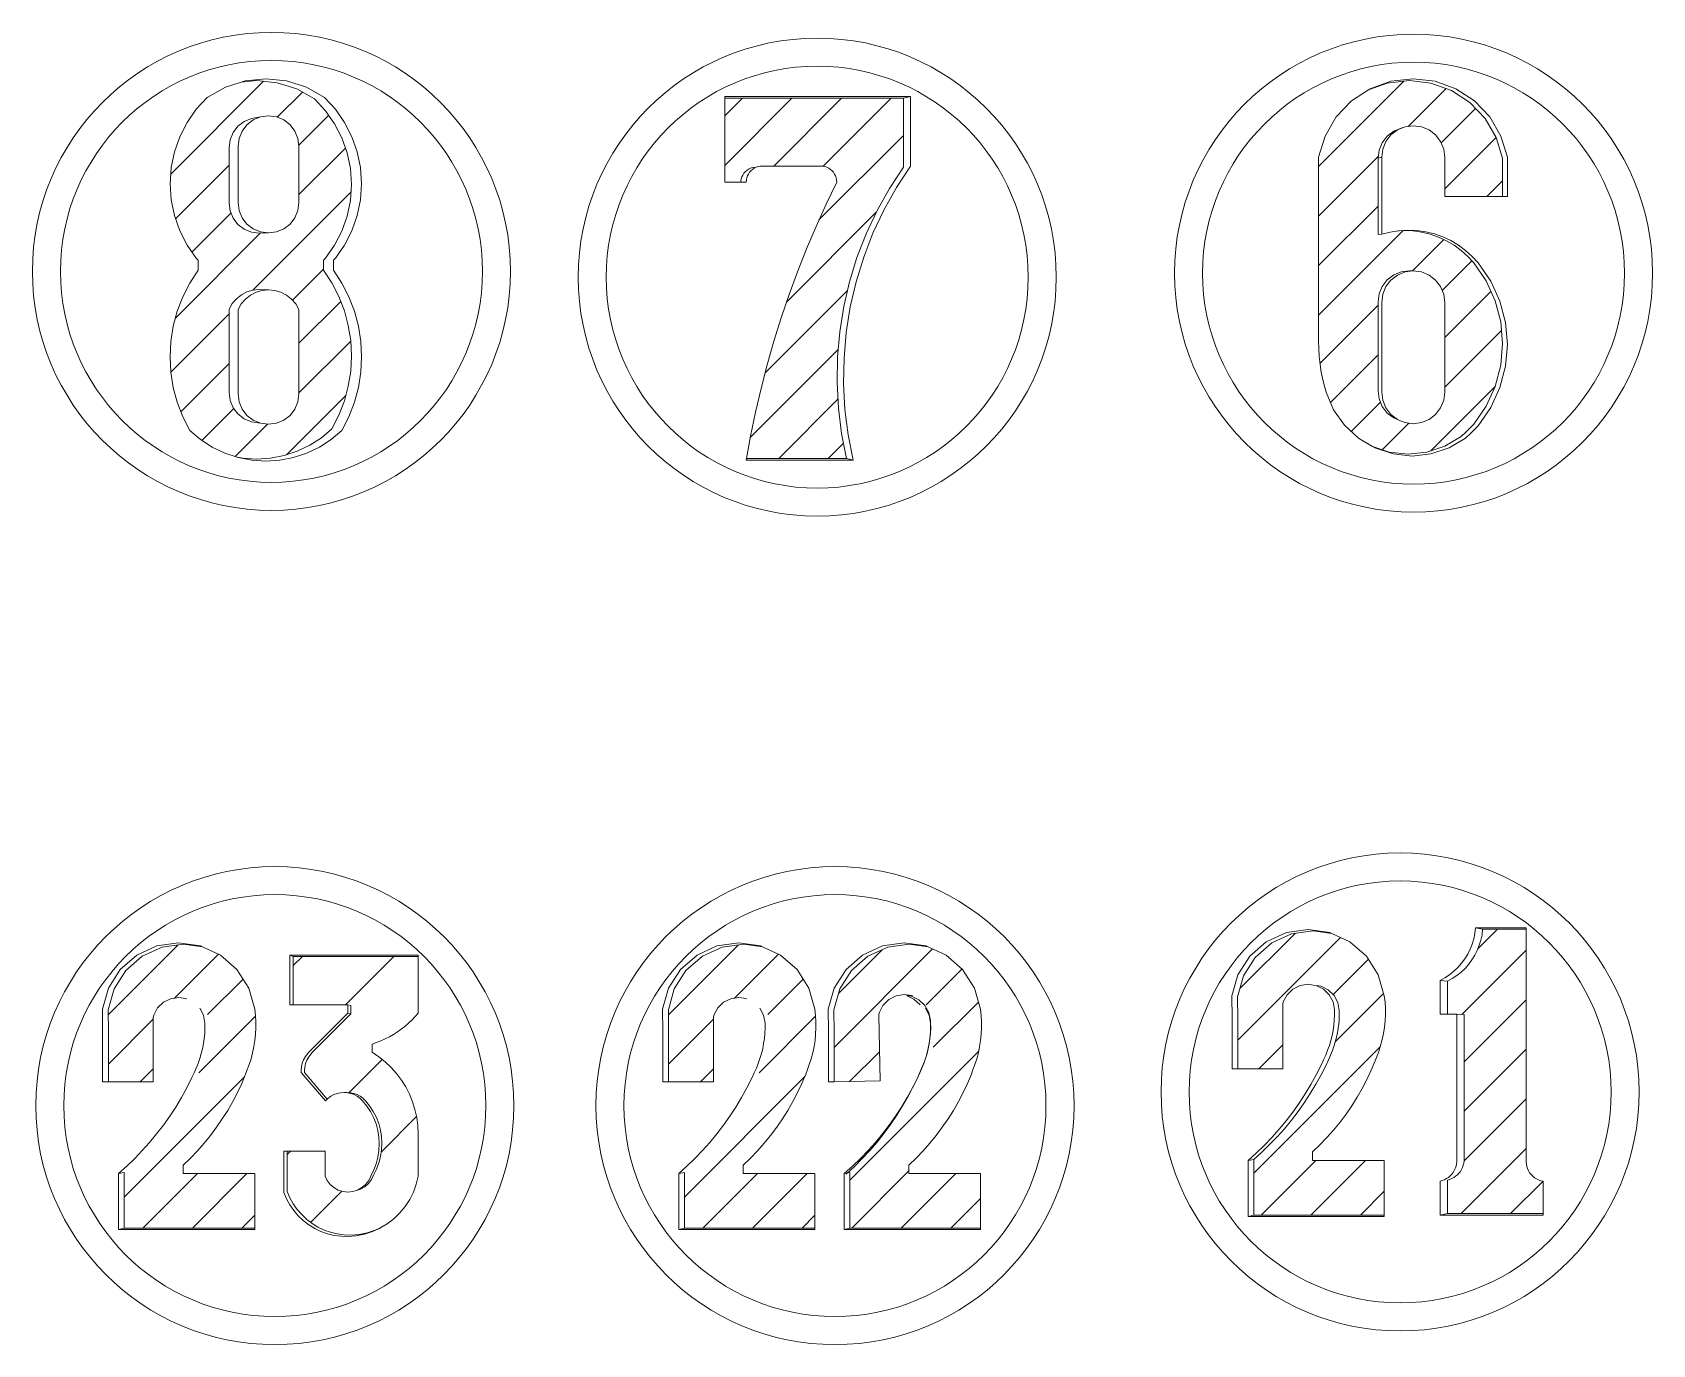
# Model space of a CAD drawing. Header units: inches. Extents: x -241 to 4575, y -126 to 1063.
# Drawn here: x 696 to 749.3, y 668 to 711.1 of the extents above; entities that cross this region are included whole.
import ezdxf

# ---------------------------------------------------------------- set-up
doc = ezdxf.new("R2010")
doc.units = ezdxf.units.IN
doc.header["$MEASUREMENT"] = 0
pattern_1 = [(45, (81.5447, 1249.3247), (-0.8148213, 0.8148213), [])]
pattern_2 = [(45, (81.5447, 1249.3247), (-0.8148213, 0.8148213), [])]

msp = doc.modelspace()

# ---------------------------------------------------------------- hatches: boundary and pattern name
at = {"lineweight": 20}
h = msp.add_hatch(dxfattribs=at)
h.set_pattern_fill('ANSI31', color=256, scale=9.218651)
h.set_pattern_definition(pattern_1)
h.paths.add_polyline_path([(705.621, 703.605), (705.681, 703.67), (705.981, 704.099), (706.221, 704.566), (706.395, 705.06), (706.501, 705.574), (706.536, 706.097), (706.501, 706.62), (706.395, 707.133), (706.221, 707.627), (705.981, 708.094), (705.681, 708.524), (705.325, 708.909), (704.736, 709.24), (704.091, 709.445), (703.418, 709.514), (702.909, 709.461), (702.39, 709.297), (701.794, 708.962), (701.435, 708.573), (701.132, 708.139), (700.89, 707.668), (700.714, 707.169), (700.608, 706.651), (700.572, 706.123), (700.608, 705.594), (700.714, 705.076), (700.89, 704.577), (701.132, 704.106), (701.435, 703.672), (701.496, 703.606), (701.496, 703.283), (701.22, 702.857), (700.99, 702.405), (700.809, 701.931), (700.677, 701.441), (700.598, 700.94), (700.572, 700.434), (700.598, 699.927), (700.677, 699.426), (700.809, 698.936), (700.99, 698.462), (701.22, 698.01), (701.572, 697.713), (701.958, 697.464), (702.373, 697.265), (702.773, 697.133), (702.963, 697.097), (703.418, 697.068), (703.872, 697.097), (704.32, 697.183), (704.752, 697.326), (705.163, 697.522), (705.546, 697.77), (705.894, 698.063), (706.122, 698.511), (706.302, 698.98), (706.431, 699.465), (706.51, 699.962), (706.536, 700.463), (706.51, 700.965), (706.431, 701.461), (706.302, 701.946), (706.122, 702.415), (705.894, 702.863), (705.621, 703.285)])
h.paths.add_polyline_path([(704.218, 702.556), (704.404, 702.459), (704.568, 702.329), (704.705, 702.17), (704.808, 701.988), (704.808, 699.212), (704.774, 698.954), (704.674, 698.712), (704.516, 698.505), (704.308, 698.346), (704.067, 698.247), (703.808, 698.212), (703.55, 698.247), (703.248, 698.297), (703.009, 698.396), (702.804, 698.554), (702.647, 698.759), (702.548, 698.998), (702.514, 699.254), (702.514, 702.002), (702.617, 702.182), (702.752, 702.34), (702.915, 702.469), (703.099, 702.565), (703.298, 702.623), (703.505, 702.643), (703.808, 702.635), (704.017, 702.615)], flags=16)
h.paths.add_polyline_path([(704.067, 704.537), (703.808, 704.503), (703.505, 704.493), (703.248, 704.527), (703.009, 704.625), (702.804, 704.783), (702.647, 704.988), (702.548, 705.227), (702.514, 705.483), (702.514, 707.315), (702.548, 707.571), (702.647, 707.81), (702.804, 708.015), (703.009, 708.173), (703.248, 708.272), (703.55, 708.319), (703.808, 708.353), (704.067, 708.319), (704.308, 708.219), (704.516, 708.06), (704.674, 707.853), (704.774, 707.612), (704.808, 707.353), (704.808, 705.503), (704.774, 705.244), (704.674, 705.003), (704.516, 704.796), (704.308, 704.637)], flags=16)
h = msp.add_hatch(dxfattribs=at)
h.set_pattern_fill('ANSI31', color=256, scale=9.218651)
h.set_pattern_definition(pattern_1)
h.paths.add_polyline_path([(743.426, 703.519), (743.231, 703.733), (743.015, 703.927), (742.782, 704.098), (742.533, 704.246), (742.27, 704.368), (741.997, 704.464), (741.715, 704.533), (741.428, 704.573), (741.139, 704.585), (740.94, 704.573), (740.685, 704.533), (740.402, 704.459), (740.283, 704.45), (740.283, 706.958), (740.318, 707.224), (740.421, 707.472), (740.584, 707.685), (740.797, 707.848), (741.045, 707.951), (741.172, 707.995), (741.441, 708.031), (741.71, 707.995), (741.96, 707.891), (742.175, 707.726), (742.34, 707.511), (742.444, 707.261), (742.479, 706.992), (742.479, 705.701), (744.378, 705.701), (744.378, 706.958), (744.165, 707.647), (743.8, 708.27), (743.302, 708.792), (742.698, 709.186), (742.019, 709.431), (741.312, 709.515), (741.302, 709.515), (740.585, 709.431), (739.972, 709.21), (739.411, 708.844), (738.909, 708.317), (738.54, 707.688), (738.325, 706.992), (738.325, 700.957), (738.331, 700.699), (738.348, 700.441), (738.376, 700.184), (738.416, 699.929), (738.467, 699.676), (738.529, 699.425), (738.574, 699.27), (738.817, 698.692), (739.178, 698.179), (739.638, 697.753), (740.1, 697.481), (740.651, 697.298), (741.269, 697.232), (741.887, 697.298), (742.476, 697.493), (743.011, 697.809), (743.178, 697.963), (743.426, 698.215), (743.833, 698.806), (744.133, 699.458), (744.316, 700.152), (744.378, 700.867), (744.316, 701.582), (744.133, 702.276), (743.833, 702.928)])
h.paths.add_polyline_path([(740.318, 702.5), (740.421, 702.748), (740.584, 702.961), (740.797, 703.124), (741.045, 703.227), (741.312, 703.262), (741.441, 703.26), (741.71, 703.225), (741.96, 703.121), (742.175, 702.956), (742.34, 702.741), (742.444, 702.49), (742.479, 702.221), (742.479, 699.27), (742.444, 699.002), (742.34, 698.751), (742.175, 698.536), (741.96, 698.371), (741.71, 698.267), (741.441, 698.232), (741.172, 698.267), (741.045, 698.318), (740.921, 698.371), (740.797, 698.421), (740.584, 698.584), (740.421, 698.797), (740.318, 699.045), (740.283, 699.312), (740.283, 702.234)], flags=16)
h = msp.add_hatch(dxfattribs=at)
h.set_pattern_fill('ANSI31', color=256, scale=9.218651)
h.set_pattern_definition(pattern_1)
h.paths.add_polyline_path([(722.586, 701.254), (722.718, 702.081), (722.907, 702.897), (723.153, 703.698), (723.455, 704.48), (723.811, 705.238), (724.219, 705.969), (724.678, 706.67), (724.678, 708.934), (718.808, 708.934), (718.808, 706.177), (719.33, 706.177), (719.334, 706.25), (719.379, 706.38), (719.455, 706.494), (719.558, 706.585), (719.681, 706.646), (719.715, 706.652), (719.65, 706.63), (719.589, 706.6), (719.532, 706.562), (719.481, 706.517), (719.436, 706.466), (719.398, 706.409), (719.367, 706.348), (719.346, 706.283), (719.332, 706.216), (719.33, 706.177), (719.511, 706.177), (719.518, 706.28), (719.562, 706.412), (719.639, 706.527), (719.744, 706.618), (719.868, 706.68), (719.97, 706.7), (720.039, 706.704), (722.011, 706.704), (722.135, 706.68), (722.259, 706.618), (722.362, 706.526), (722.437, 706.411), (722.48, 706.28), (722.486, 706.177), (722.137, 705.452), (721.806, 704.719), (721.493, 703.978), (721.198, 703.23), (720.922, 702.475), (720.664, 701.713), (720.424, 700.946), (720.204, 700.172), (720.002, 699.394), (719.819, 698.611), (719.655, 697.823), (719.522, 697.092), (722.808, 697.092), (722.647, 697.914), (722.543, 698.745), (722.499, 699.582), (722.513, 700.419)])
h = msp.add_hatch(dxfattribs=at)
h.set_pattern_fill('ANSI31', color=256, scale=9.218651)
h.set_pattern_definition(pattern_1)
h.paths.add_polyline_path([(740.488, 674.011), (738.129, 674.011), (738.129, 674.289), (738.37, 674.519), (738.601, 674.758), (738.822, 675.007), (739.033, 675.265), (739.233, 675.531), (739.421, 675.805), (739.599, 676.087), (739.764, 676.375), (739.918, 676.671), (740.059, 676.972), (740.188, 677.279), (740.231, 677.398), (740.304, 677.591), (740.367, 677.787), (740.419, 677.986), (740.461, 678.187), (740.492, 678.39), (740.513, 678.595), (740.523, 678.8), (740.522, 679.006), (740.511, 679.211), (740.488, 679.416), (740.29, 680.112), (739.902, 680.723), (739.357, 681.2), (738.766, 681.472), (738.148, 681.561), (737.438, 681.458), (736.787, 681.159), (736.247, 680.687), (735.863, 680.082), (735.667, 679.392), (735.674, 678.676), (735.674, 677.026), (737.151, 677.026), (737.151, 679.194), (737.289, 679.455), (737.481, 679.642), (737.719, 679.761), (737.983, 679.802), (738.148, 679.775), (738.247, 679.761), (738.251, 679.759), (738.409, 679.734), (738.645, 679.616), (738.835, 679.432), (738.959, 679.198), (739.006, 678.938), (739.007, 678.77), (738.999, 678.603), (738.983, 678.437), (738.959, 678.271), (738.927, 678.107), (738.887, 677.944), (738.839, 677.784), (738.784, 677.626), (738.72, 677.471), (738.65, 677.319), (738.572, 677.145), (738.411, 676.825), (738.238, 676.512), (738.053, 676.205), (737.857, 675.905), (737.651, 675.613), (737.433, 675.329), (737.205, 675.053), (736.966, 674.786), (736.718, 674.528), (736.46, 674.279), (736.194, 674.041), (736.194, 672.215), (740.488, 672.215)])
h = msp.add_hatch(dxfattribs=at)
h.set_pattern_fill('ANSI31', color=256, scale=9.218651)
h.set_pattern_definition(pattern_1)
h.paths.add_polyline_path([(745.56, 673.366), (745.491, 673.399), (745.426, 673.44), (745.366, 673.488), (745.312, 673.543), (745.265, 673.605), (745.226, 673.671), (745.195, 673.741), (745.172, 673.815), (745.158, 673.891), (745.154, 673.968), (745.154, 681.608), (743.72, 681.608), (743.699, 681.43), (743.662, 681.254), (743.611, 681.082), (743.544, 680.915), (743.463, 680.754), (743.369, 680.601), (743.262, 680.457), (743.143, 680.322), (743.012, 680.199), (742.871, 680.087), (742.721, 679.988), (742.563, 679.902), (742.563, 678.819), (742.875, 678.819), (743.113, 678.802), (743.113, 673.998), (743.103, 673.924), (743.085, 673.851), (743.06, 673.781), (743.028, 673.713), (742.988, 673.65), (742.942, 673.59), (742.89, 673.536), (742.833, 673.488), (742.771, 673.446), (742.705, 673.411), (742.635, 673.383), (742.563, 673.362), (742.563, 672.263), (745.709, 672.263), (745.709, 673.326), (745.633, 673.341)])
h = msp.add_hatch(dxfattribs=at)
h.set_pattern_fill('ANSI31', color=256, scale=9.218651)
h.set_pattern_definition([(45, (63.1306, 1249.3247), (-0.8148213, 0.8148213), [])])
h.paths.add_polyline_path([(703.356, 673.581), (700.998, 673.581), (700.998, 673.858), (701.239, 674.088), (701.47, 674.327), (701.69, 674.576), (701.901, 674.833), (702.101, 675.099), (702.289, 675.373), (702.466, 675.655), (702.632, 675.943), (702.785, 676.238), (702.927, 676.539), (703.055, 676.846), (703.098, 676.965), (703.171, 677.158), (703.234, 677.353), (703.286, 677.552), (703.328, 677.753), (703.359, 677.956), (703.38, 678.161), (703.39, 678.366), (703.389, 678.572), (703.378, 678.777), (703.356, 678.981), (703.157, 679.677), (702.77, 680.287), (702.225, 680.763), (701.634, 681.035), (701.017, 681.124), (700.308, 681.022), (699.657, 680.723), (699.118, 680.251), (698.734, 679.646), (698.538, 678.958), (698.545, 678.242), (698.545, 676.594), (700.02, 676.594), (700.02, 678.76), (700.159, 679.02), (700.35, 679.207), (700.589, 679.326), (700.852, 679.367), (701.017, 679.34), (701.116, 679.326), (701.12, 679.324), (701.278, 679.299), (701.514, 679.181), (701.703, 678.997), (701.827, 678.764), (701.875, 678.504), (701.875, 678.336), (701.867, 678.169), (701.851, 678.003), (701.827, 677.837), (701.795, 677.673), (701.755, 677.511), (701.707, 677.35), (701.652, 677.193), (701.589, 677.038), (701.519, 676.886), (701.44, 676.712), (701.279, 676.393), (701.107, 676.08), (700.922, 675.773), (700.727, 675.473), (700.52, 675.182), (700.302, 674.898), (700.074, 674.622), (699.836, 674.355), (699.588, 674.097), (699.331, 673.849), (699.064, 673.61), (699.064, 671.787), (703.356, 671.787)])
h = msp.add_hatch(dxfattribs=at)
h.set_pattern_fill('ANSI31', color=256, scale=17)
h.set_pattern_definition([(45, (-326.6013, 1563.5077), (-1.502602, 1.502602), [])])
h.paths.add_polyline_path([(708.726, 680.717), (704.623, 680.717), (704.623, 679.128), (706.412, 679.128), (706.509, 679.1), (706.509, 678.831), (705.243, 677.553), (705.165, 677.461), (705.13, 677.412), (705.099, 677.36), (705.072, 677.306), (705.048, 677.25), (705.029, 677.193), (705.013, 677.135), (705.002, 677.075), (704.991, 676.955), (704.992, 676.895), (705.736, 676.028), (705.76, 676.051), (705.853, 676.118), (705.955, 676.172), (706.063, 676.212), (706.175, 676.235), (706.29, 676.243), (706.388, 676.244), (706.502, 676.236), (706.613, 676.212), (706.72, 676.173), (706.82, 676.12), (706.913, 676.053), (706.995, 675.974), (707.133, 675.804), (707.253, 675.62), (707.353, 675.425), (707.432, 675.22), (707.489, 675.009), (707.524, 674.792), (707.537, 674.573), (707.526, 674.354), (707.493, 674.137), (707.437, 673.925), (707.359, 673.72), (707.261, 673.524), (707.191, 673.379), (707.093, 673.251), (706.971, 673.146), (706.83, 673.067), (706.737, 673.035), (706.581, 672.986), (706.419, 672.97), (706.258, 672.986), (706.102, 673.035), (705.96, 673.115), (705.837, 673.221), (705.738, 673.35), (705.668, 673.497), (705.668, 674.314), (704.424, 674.314), (704.424, 672.985), (704.513, 672.778), (704.623, 672.581), (704.752, 672.397), (704.899, 672.227), (705.063, 672.072), (705.242, 671.936), (705.434, 671.818), (705.638, 671.721), (705.85, 671.646), (706.068, 671.592), (706.291, 671.562), (706.517, 671.554), (706.788, 671.576), (707.055, 671.63), (707.314, 671.713), (707.505, 671.8), (707.71, 671.923), (707.928, 672.09), (708.126, 672.281), (708.3, 672.494), (708.449, 672.724), (708.57, 672.971), (708.663, 673.229), (708.726, 673.497), (708.726, 674.887), (708.714, 675.155), (708.68, 675.421), (708.623, 675.682), (708.544, 675.938), (708.443, 676.186), (708.322, 676.425), (708.18, 676.652), (708.02, 676.867), (707.842, 677.067), (707.647, 677.251), (707.437, 677.417), (707.214, 677.565), (707.214, 677.837), (707.361, 677.886), (707.504, 677.942), (707.645, 678.005), (707.782, 678.074), (707.916, 678.151), (708.046, 678.234), (708.172, 678.323), (708.293, 678.418), (708.409, 678.52), (708.52, 678.626), (708.626, 678.739), (708.726, 678.856)])
h = msp.add_hatch(dxfattribs=at)
h.set_pattern_fill('ANSI31', color=256, scale=9.218651)
h.set_pattern_definition(pattern_2)
h.paths.add_polyline_path([(721.77, 673.581), (719.412, 673.581), (719.412, 673.858), (719.653, 674.088), (719.884, 674.327), (720.105, 674.576), (720.315, 674.833), (720.515, 675.099), (720.703, 675.373), (720.88, 675.655), (721.046, 675.943), (721.199, 676.238), (721.341, 676.539), (721.469, 676.846), (721.513, 676.965), (721.585, 677.158), (721.648, 677.353), (721.7, 677.552), (721.742, 677.753), (721.773, 677.956), (721.794, 678.161), (721.804, 678.366), (721.803, 678.572), (721.792, 678.777), (721.77, 678.981), (721.571, 679.677), (721.184, 680.287), (720.639, 680.763), (720.049, 681.035), (719.431, 681.124), (718.722, 681.022), (718.071, 680.723), (717.532, 680.251), (717.148, 679.646), (716.952, 678.958), (716.959, 678.242), (716.959, 676.594), (718.435, 676.594), (718.435, 678.76), (718.573, 679.02), (718.764, 679.207), (719.003, 679.326), (719.267, 679.367), (719.431, 679.34), (719.53, 679.326), (719.534, 679.324), (719.692, 679.299), (719.928, 679.181), (720.117, 678.997), (720.241, 678.764), (720.289, 678.504), (720.289, 678.336), (720.281, 678.169), (720.265, 678.003), (720.241, 677.837), (720.209, 677.673), (720.169, 677.511), (720.121, 677.35), (720.066, 677.193), (720.003, 677.038), (719.933, 676.886), (719.854, 676.712), (719.694, 676.393), (719.521, 676.08), (719.336, 675.773), (719.141, 675.473), (718.934, 675.182), (718.717, 674.898), (718.489, 674.622), (718.25, 674.355), (718.002, 674.097), (717.745, 673.849), (717.478, 673.61), (717.478, 671.787), (721.77, 671.787)])
h = msp.add_hatch(dxfattribs=at)
h.set_pattern_fill('ANSI31', color=256, scale=9.218651)
h.set_pattern_definition(pattern_2)
h.paths.add_polyline_path([(727.212, 673.581), (724.855, 673.581), (724.855, 673.858), (725.095, 674.088), (725.326, 674.327), (725.547, 674.576), (725.757, 674.833), (725.957, 675.099), (726.146, 675.373), (726.323, 675.655), (726.488, 675.943), (726.642, 676.238), (726.783, 676.539), (726.912, 676.846), (726.955, 676.965), (727.028, 677.158), (727.09, 677.353), (727.143, 677.552), (727.184, 677.753), (727.216, 677.956), (727.236, 678.161), (727.246, 678.366), (727.246, 678.572), (727.234, 678.777), (727.212, 678.981), (727.014, 679.677), (726.626, 680.287), (726.082, 680.763), (725.491, 681.035), (724.873, 681.124), (724.164, 681.022), (723.514, 680.723), (722.974, 680.251), (722.591, 679.646), (722.395, 678.958), (722.401, 678.242), (722.401, 676.594), (723.877, 676.594), (723.877, 678.76), (724.016, 679.02), (724.207, 679.207), (724.445, 679.326), (724.709, 679.367), (724.873, 679.34), (724.973, 679.326), (724.977, 679.324), (725.134, 679.299), (725.371, 679.181), (725.56, 678.997), (725.684, 678.764), (725.731, 678.504), (725.731, 678.336), (725.723, 678.169), (725.707, 678.003), (725.683, 677.837), (725.651, 677.673), (725.612, 677.511), (725.564, 677.35), (725.509, 677.193), (725.446, 677.038), (725.375, 676.886), (725.297, 676.712), (725.136, 676.393), (724.963, 676.08), (724.779, 675.773), (724.583, 675.473), (724.376, 675.182), (724.159, 674.898), (723.931, 674.622), (723.693, 674.355), (723.445, 674.097), (723.187, 673.849), (722.921, 673.61), (722.921, 671.787), (727.212, 671.787)])

# ---------------------------------------------------------------- linework, layer by layer
for p, q in [((741.172, 707.995), (741.441, 708.031)), ((703.6, 702.615), (703.399, 702.556)), ((703.808, 702.635), (703.6, 702.615)), ((719.522, 697.092), (722.808, 697.092)), ((704.507, 680.761), (704.507, 679.128)), ((704.623, 680.717), (704.623, 679.128)), ((742.563, 679.902), (742.563, 678.819)), ((704.507, 679.128), (704.623, 679.128)), ((704.623, 679.128), (706.412, 679.128)), ((706.412, 679.128), (706.509, 679.1)), ((706.509, 679.1), (706.509, 678.831)), ((706.737, 673.035), (706.581, 672.986)), ((742.563, 672.263), (745.709, 672.263))]:
    msp.add_line(p, q, dxfattribs=at)
for points in [[(701.496, 703.283), (701.496, 703.606), (701.435, 703.672), (701.132, 704.106), (700.89, 704.577), (700.714, 705.076), (700.608, 705.594), (700.572, 706.123), (700.608, 706.651), (700.714, 707.169), (700.89, 707.668), (701.132, 708.139), (701.435, 708.573), (701.794, 708.962), (702.39, 709.297), (702.909, 709.461), (703.041, 709.503)], [(702.773, 697.133), (702.963, 697.097), (703.418, 697.068), (703.872, 697.097), (704.32, 697.183), (704.752, 697.326), (705.163, 697.522), (705.546, 697.77), (705.894, 698.063), (706.122, 698.511), (706.302, 698.98), (706.431, 699.465), (706.51, 699.962), (706.536, 700.463), (706.51, 700.965), (706.431, 701.461), (706.302, 701.946), (706.122, 702.415), (705.894, 702.863), (705.621, 703.285), (705.621, 703.605), (705.681, 703.67), (705.981, 704.099), (706.221, 704.566), (706.395, 705.06), (706.501, 705.574), (706.536, 706.097), (706.501, 706.62), (706.395, 707.133), (706.221, 707.627), (705.981, 708.094), (705.681, 708.524), (705.325, 708.909), (704.736, 709.24), (704.091, 709.445), (703.418, 709.514), (702.909, 709.461)], [(705.946, 703.283), (705.946, 703.606), (706.006, 703.672), (706.309, 704.106), (706.551, 704.577), (706.727, 705.076), (706.834, 705.594), (706.87, 706.123), (706.834, 706.651), (706.727, 707.169), (706.551, 707.668), (706.309, 708.139), (706.006, 708.573), (705.647, 708.962), (705.052, 709.297), (704.4, 709.503), (703.721, 709.573), (703.041, 709.503)], [(738.467, 699.676), (738.416, 699.929), (738.376, 700.184), (738.348, 700.441), (738.331, 700.699), (738.325, 700.957), (738.325, 706.992), (738.54, 707.688), (738.909, 708.317), (739.411, 708.844), (739.972, 709.21), (740.022, 709.242), (740.707, 709.49), (741.431, 709.574), (741.441, 709.574), (742.155, 709.49), (742.84, 709.242), (743.451, 708.844)], [(739.972, 709.21), (740.585, 709.431), (741.302, 709.515), (741.312, 709.515), (742.019, 709.431), (742.698, 709.186), (743.302, 708.792), (743.8, 708.27), (744.165, 707.647), (744.378, 706.958), (744.378, 705.701)], [(724.914, 708.991), (724.678, 708.934), (718.808, 708.934)], [(724.678, 708.934), (724.678, 706.67), (724.219, 705.969), (723.811, 705.238), (723.455, 704.48), (723.153, 703.698), (722.907, 702.897), (722.718, 702.081), (722.586, 701.254), (722.513, 700.419), (722.499, 699.582), (722.543, 698.745), (722.647, 697.914), (722.808, 697.092), (723.026, 697.032), (722.863, 697.862), (722.758, 698.702), (722.713, 699.546), (722.728, 700.392), (722.801, 701.235), (722.934, 702.07), (723.125, 702.894), (723.374, 703.703), (723.679, 704.492), (724.038, 705.258), (724.451, 705.997), (724.914, 706.704), (724.914, 708.991), (718.808, 708.991), (718.808, 708.934), (718.808, 706.177), (719.33, 706.177), (719.511, 706.177), (719.516, 706.246), (719.529, 706.313), (719.551, 706.379), (719.582, 706.441), (719.62, 706.498), (719.666, 706.55), (719.717, 706.595), (719.775, 706.634), (719.837, 706.664), (719.902, 706.686), (719.97, 706.7), (720.039, 706.704), (721.966, 706.704), (722.034, 706.7), (722.101, 706.686), (722.166, 706.664), (722.228, 706.634), (722.285, 706.595), (722.336, 706.549), (722.381, 706.498), (722.418, 706.44), (722.448, 706.378), (722.469, 706.313), (722.482, 706.245), (722.486, 706.177), (722.137, 705.452), (721.806, 704.719), (721.493, 703.978), (721.198, 703.23), (720.922, 702.475), (720.664, 701.713), (720.424, 700.946), (720.204, 700.172), (720.002, 699.394), (719.819, 698.611), (719.655, 697.823), (719.522, 697.092), (719.511, 697.032), (723.026, 697.032)], [(741.441, 708.031), (741.71, 707.995), (741.96, 707.891), (742.175, 707.726), (742.34, 707.511), (742.444, 707.261), (742.479, 706.992), (742.479, 705.701), (744.378, 705.701), (744.537, 705.701), (744.537, 706.992), (744.322, 707.688), (743.954, 708.317), (743.451, 708.844)], [(703.55, 708.319), (703.308, 708.219), (703.101, 708.06), (702.942, 707.853), (702.843, 707.612), (702.808, 707.353), (702.808, 705.503), (702.843, 705.244), (702.942, 705.003), (703.101, 704.796), (703.308, 704.637), (703.55, 704.537), (703.808, 704.503)], [(740.402, 704.459), (740.283, 704.45), (740.283, 706.958)], [(743.326, 697.909), (743.576, 698.163), (743.987, 698.76), (744.29, 699.419), (744.475, 700.119), (744.537, 700.841), (744.475, 701.563), (744.29, 702.264), (743.987, 702.922), (743.576, 703.519), (743.379, 703.735), (743.161, 703.931), (742.925, 704.104), (742.674, 704.254), (742.409, 704.377), (742.133, 704.474), (741.848, 704.543), (741.559, 704.584), (741.266, 704.596), (740.974, 704.579), (740.94, 704.573), (740.685, 704.533), (740.402, 704.459), (740.402, 706.992)], [(719.782, 706.666), (719.715, 706.652), (719.65, 706.63), (719.589, 706.6), (719.532, 706.562), (719.481, 706.517), (719.436, 706.466), (719.398, 706.409), (719.367, 706.348), (719.346, 706.283), (719.332, 706.216), (719.33, 706.177)], [(740.1, 697.481), (740.651, 697.298), (741.269, 697.232), (741.887, 697.298), (742.476, 697.493), (743.011, 697.809), (743.178, 697.963), (743.426, 698.215), (743.833, 698.806), (744.133, 699.458), (744.316, 700.152), (744.378, 700.867), (744.316, 701.582), (744.133, 702.276), (743.833, 702.928), (743.426, 703.519), (743.231, 703.733), (743.015, 703.927), (742.782, 704.098), (742.533, 704.246), (742.27, 704.368), (741.997, 704.464), (741.715, 704.533), (741.428, 704.573), (741.139, 704.585), (740.94, 704.573)], [(701.496, 703.283), (701.22, 702.857), (700.99, 702.405), (700.809, 701.931), (700.677, 701.441), (700.598, 700.94), (700.572, 700.434), (700.598, 699.927), (700.677, 699.426), (700.809, 698.936), (700.99, 698.462), (701.22, 698.01), (701.572, 697.713), (701.958, 697.464), (702.373, 697.265), (702.773, 697.133), (702.81, 697.121)], [(702.81, 697.121), (703.262, 697.034), (703.721, 697.005), (704.18, 697.034), (704.632, 697.121), (705.068, 697.265), (705.483, 697.464), (705.87, 697.713), (706.222, 698.01), (706.451, 698.462), (706.633, 698.936), (706.764, 699.426), (706.843, 699.927), (706.87, 700.434), (706.843, 700.94), (706.764, 701.441), (706.633, 701.931), (706.451, 702.405), (706.222, 702.857), (705.946, 703.283)], [(740.921, 698.371), (740.706, 698.536), (740.541, 698.751), (740.438, 699.002), (740.402, 699.27), (740.402, 702.221), (740.438, 702.49), (740.541, 702.741), (740.706, 702.956), (740.921, 703.121), (741.172, 703.225), (741.441, 703.26)], [(703.399, 702.556), (703.213, 702.459), (703.049, 702.329), (702.912, 702.17), (702.808, 701.988), (702.808, 699.212), (702.843, 698.954), (702.942, 698.712), (703.101, 698.505), (703.308, 698.346), (703.55, 698.247)], [(743.326, 697.909), (743.157, 697.753), (742.617, 697.434), (742.022, 697.237), (741.398, 697.17), (740.774, 697.237), (740.179, 697.434), (740.1, 697.481), (739.638, 697.753), (739.178, 698.179), (738.817, 698.692), (738.574, 699.27), (738.529, 699.425), (738.467, 699.676)], [(735.485, 677.026), (735.485, 678.692), (735.478, 679.416), (735.677, 680.112), (736.064, 680.723), (736.609, 681.2), (737.267, 681.502), (737.983, 681.606), (738.7, 681.502), (738.766, 681.472), (739.357, 681.2), (739.902, 680.723), (740.29, 680.112), (740.488, 679.416), (740.511, 679.211), (740.522, 679.006), (740.523, 678.8), (740.513, 678.595), (740.492, 678.39), (740.461, 678.187), (740.419, 677.986), (740.367, 677.787), (740.304, 677.591), (740.231, 677.398), (740.188, 677.279), (740.059, 676.972), (739.918, 676.671), (739.764, 676.375), (739.599, 676.087), (739.421, 675.805), (739.233, 675.531), (739.033, 675.265), (738.822, 675.007), (738.601, 674.758), (738.37, 674.519), (738.129, 674.289), (738.129, 674.011), (740.488, 674.011), (740.488, 672.215), (740.488, 672.168), (736.01, 672.168)], [(735.674, 677.026), (735.674, 678.676), (735.667, 679.392), (735.863, 680.082), (736.247, 680.687), (736.787, 681.159), (737.438, 681.458), (738.148, 681.561), (738.766, 681.472)], [(742.32, 672.215), (745.709, 672.215), (745.709, 672.263), (745.709, 673.326), (745.633, 673.341), (745.56, 673.366), (745.491, 673.399), (745.426, 673.44), (745.366, 673.488), (745.312, 673.543), (745.265, 673.605), (745.226, 673.671), (745.195, 673.741), (745.172, 673.815), (745.158, 673.891), (745.154, 673.968), (745.154, 681.608), (745.154, 681.653), (743.488, 681.653), (743.467, 681.473), (743.43, 681.295), (743.378, 681.121), (743.311, 680.952), (743.229, 680.79), (743.134, 680.636), (743.026, 680.49), (742.905, 680.354), (742.773, 680.229), (742.631, 680.116), (742.48, 680.016), (742.32, 679.93), (742.32, 678.819), (742.563, 678.819), (742.875, 678.819), (742.875, 673.968), (742.865, 673.893), (742.847, 673.819), (742.822, 673.748), (742.789, 673.68), (742.749, 673.616), (742.703, 673.556), (742.65, 673.501), (742.593, 673.453), (742.53, 673.41), (742.463, 673.375), (742.393, 673.346), (742.32, 673.326), (742.32, 672.215), (742.563, 672.263), (742.563, 673.362), (742.635, 673.383), (742.705, 673.411), (742.771, 673.446), (742.833, 673.488), (742.89, 673.536), (742.942, 673.59), (742.988, 673.65), (743.028, 673.713), (743.06, 673.781), (743.085, 673.851), (743.103, 673.924), (743.113, 673.998), (743.113, 678.802), (742.875, 678.819)], [(742.32, 679.93), (742.563, 679.902), (742.721, 679.988), (742.871, 680.087), (743.012, 680.199), (743.143, 680.322), (743.262, 680.457), (743.369, 680.601), (743.463, 680.754), (743.544, 680.915), (743.611, 681.082), (743.662, 681.254), (743.699, 681.43), (743.72, 681.608)], [(743.488, 681.653), (743.72, 681.608), (745.154, 681.608)], [(698.356, 676.594), (698.356, 678.258), (698.349, 678.981), (698.548, 679.677), (698.935, 680.287), (699.48, 680.763), (700.137, 681.066), (700.852, 681.169), (701.568, 681.066), (701.634, 681.035), (702.225, 680.763), (702.77, 680.287), (703.157, 679.677), (703.356, 678.981), (703.378, 678.777), (703.389, 678.572), (703.39, 678.366), (703.38, 678.161), (703.359, 677.956), (703.328, 677.753), (703.286, 677.552), (703.234, 677.353), (703.171, 677.158), (703.098, 676.965), (703.055, 676.846), (702.927, 676.539), (702.785, 676.238), (702.632, 675.943), (702.466, 675.655), (702.289, 675.373), (702.101, 675.099), (701.901, 674.833), (701.69, 674.576), (701.47, 674.327), (701.239, 674.088), (700.998, 673.858), (700.998, 673.581), (703.356, 673.581), (703.356, 671.787), (703.356, 671.739), (698.881, 671.739)], [(698.545, 676.594), (698.545, 678.242), (698.538, 678.958), (698.734, 679.646), (699.118, 680.251), (699.657, 680.723), (700.308, 681.022), (701.017, 681.124), (701.634, 681.035)], [(707.928, 672.09), (708.126, 672.281), (708.3, 672.494), (708.449, 672.724), (708.57, 672.971), (708.663, 673.229), (708.726, 673.497), (708.726, 674.887), (708.714, 675.155), (708.68, 675.421), (708.623, 675.682), (708.544, 675.938), (708.443, 676.186), (708.322, 676.425), (708.18, 676.652), (708.02, 676.867), (707.842, 677.067), (707.647, 677.251), (707.437, 677.417), (707.214, 677.565), (707.214, 677.837), (707.361, 677.886), (707.504, 677.942), (707.645, 678.005), (707.782, 678.074), (707.916, 678.151), (708.046, 678.234), (708.172, 678.323), (708.293, 678.418), (708.409, 678.52), (708.52, 678.626), (708.626, 678.739), (708.726, 678.856), (708.726, 680.717)], [(716.77, 676.594), (716.77, 678.258), (716.764, 678.981), (716.962, 679.677), (717.349, 680.287), (717.894, 680.763), (718.551, 681.066), (719.267, 681.169), (719.982, 681.066), (720.049, 681.035), (720.639, 680.763), (721.184, 680.287), (721.571, 679.677), (721.77, 678.981), (721.792, 678.777), (721.803, 678.572), (721.804, 678.366), (721.794, 678.161), (721.773, 677.956), (721.742, 677.753), (721.7, 677.552), (721.648, 677.353), (721.585, 677.158), (721.513, 676.965), (721.469, 676.846), (721.341, 676.539), (721.199, 676.238), (721.046, 675.943), (720.88, 675.655), (720.703, 675.373), (720.515, 675.099), (720.315, 674.833), (720.105, 674.576), (719.884, 674.327), (719.653, 674.088), (719.412, 673.858), (719.412, 673.581), (721.77, 673.581), (721.77, 671.787), (721.77, 671.739), (717.295, 671.739)], [(716.959, 676.594), (716.959, 678.242), (716.952, 678.958), (717.148, 679.646), (717.532, 680.251), (718.071, 680.723), (718.722, 681.022), (719.431, 681.124), (720.049, 681.035)], [(722.213, 676.594), (722.213, 678.258), (722.206, 678.981), (722.404, 679.677), (722.792, 680.287), (723.336, 680.763), (723.993, 681.066), (724.709, 681.169), (725.425, 681.066), (725.491, 681.035), (726.082, 680.763), (726.626, 680.287), (727.014, 679.677), (727.212, 678.981), (727.234, 678.777), (727.246, 678.572), (727.246, 678.366), (727.236, 678.161), (727.216, 677.956), (727.184, 677.753), (727.143, 677.552), (727.09, 677.353), (727.028, 677.158), (726.955, 676.965), (726.912, 676.846), (726.783, 676.539), (726.642, 676.238), (726.488, 675.943), (726.323, 675.655), (726.146, 675.373), (725.957, 675.099), (725.757, 674.833), (725.547, 674.576), (725.326, 674.327), (725.095, 674.088), (724.855, 673.858), (724.855, 673.581), (727.212, 673.581), (727.212, 671.787), (727.212, 671.739), (722.737, 671.739)], [(722.401, 676.594), (722.401, 678.242), (722.395, 678.958), (722.591, 679.646), (722.974, 680.251), (723.514, 680.723), (724.164, 681.022), (724.873, 681.124), (725.491, 681.035)], [(735.485, 677.026), (735.674, 677.026), (737.151, 677.026), (737.151, 679.146), (737.164, 679.219), (737.289, 679.455), (737.481, 679.642), (737.719, 679.761), (737.983, 679.802), (738.148, 679.775), (738.247, 679.761), (738.251, 679.759)], [(738.677, 679.455), (738.486, 679.642), (738.251, 679.759), (738.409, 679.734), (738.645, 679.616), (738.835, 679.432), (738.959, 679.198), (739.006, 678.938), (739.007, 678.77), (738.999, 678.603), (738.983, 678.437), (738.959, 678.271), (738.927, 678.107), (738.887, 677.944), (738.839, 677.784), (738.784, 677.626), (738.72, 677.471), (738.65, 677.319), (738.572, 677.145), (738.411, 676.825), (738.238, 676.512), (738.053, 676.205), (737.857, 675.905), (737.651, 675.613), (737.433, 675.329), (737.205, 675.053), (736.966, 674.786), (736.718, 674.528), (736.46, 674.279), (736.194, 674.041)], [(698.356, 676.594), (698.545, 676.594), (700.022, 676.594), (700.022, 678.713), (700.035, 678.787), (700.161, 679.022), (700.352, 679.209), (700.591, 679.328), (700.855, 679.369), (701.019, 679.342), (701.118, 679.328), (701.123, 679.326)], [(706.412, 679.128), (706.412, 678.856), (706.509, 678.831), (705.243, 677.553), (705.165, 677.461), (705.13, 677.412), (705.099, 677.36), (705.072, 677.306), (705.048, 677.25), (705.029, 677.193), (705.013, 677.135), (705.002, 677.075), (704.991, 676.955), (704.992, 676.895), (705.736, 676.028)], [(716.77, 676.594), (716.959, 676.594), (718.436, 676.594), (718.436, 678.713), (718.449, 678.787), (718.575, 679.022), (718.766, 679.209), (719.005, 679.328), (719.269, 679.369), (719.433, 679.342), (719.533, 679.328), (719.537, 679.326)], [(722.213, 676.594), (722.405, 676.597), (723.91, 676.626), (723.868, 678.786), (723.88, 678.861), (724.003, 679.103), (724.195, 679.297), (724.436, 679.423), (724.704, 679.47), (724.872, 679.446), (724.973, 679.434), (724.978, 679.432)], [(725.225, 679.127), (725.027, 679.313), (724.785, 679.428), (724.946, 679.406), (725.19, 679.29), (725.386, 679.106), (725.517, 678.87), (725.571, 678.606), (725.574, 678.436), (725.569, 678.265), (725.556, 678.095), (725.535, 677.926), (725.506, 677.758), (725.468, 677.592), (725.423, 677.427), (725.369, 677.265), (725.308, 677.106), (725.239, 676.95), (725.163, 676.771), (725.005, 676.442), (724.835, 676.12), (724.653, 675.803), (724.459, 675.494), (724.254, 675.193), (724.038, 674.899), (723.811, 674.613), (723.573, 674.336), (723.326, 674.069), (723.068, 673.81), (722.801, 673.562)], [(738.677, 679.455), (738.803, 679.219), (738.85, 678.957), (738.851, 678.788), (738.843, 678.619), (738.827, 678.451), (738.802, 678.283), (738.77, 678.117), (738.73, 677.953), (738.681, 677.791), (738.625, 677.632), (738.562, 677.475), (738.491, 677.322), (738.411, 677.146), (738.249, 676.823), (738.074, 676.507), (737.888, 676.197), (737.69, 675.894), (737.481, 675.599), (737.261, 675.312), (737.031, 675.034), (736.79, 674.764), (736.54, 674.503), (736.279, 674.252), (736.01, 674.011), (736.01, 672.168), (736.194, 672.215), (740.488, 672.215)], [(701.546, 679.02), (701.671, 678.785), (701.719, 678.522), (701.719, 678.353), (701.711, 678.185), (701.695, 678.017), (701.671, 677.85), (701.638, 677.684), (701.598, 677.52), (701.55, 677.358), (701.494, 677.199), (701.43, 677.042), (701.359, 676.889), (701.28, 676.714), (701.118, 676.391), (700.943, 676.075), (700.757, 675.765), (700.56, 675.462), (700.351, 675.168), (700.131, 674.881), (699.901, 674.603), (699.66, 674.333), (699.41, 674.073), (699.15, 673.822), (698.881, 673.581), (698.881, 671.739), (699.064, 671.787), (703.356, 671.787)], [(706.412, 678.856), (705.134, 677.565), (705.054, 677.473), (705.019, 677.423), (704.988, 677.37), (704.961, 677.316), (704.937, 677.26), (704.917, 677.202), (704.901, 677.143), (704.89, 677.083), (704.879, 676.962), (704.88, 676.901), (705.677, 675.971), (705.736, 676.028), (705.76, 676.051), (705.853, 676.118), (705.955, 676.172), (706.063, 676.212), (706.175, 676.235), (706.29, 676.243)], [(719.96, 679.02), (720.085, 678.785), (720.133, 678.522), (720.133, 678.353), (720.125, 678.185), (720.109, 678.017), (720.085, 677.85), (720.053, 677.684), (720.012, 677.52), (719.964, 677.358), (719.908, 677.199), (719.845, 677.042), (719.773, 676.889), (719.694, 676.714), (719.532, 676.391), (719.357, 676.075), (719.171, 675.765), (718.974, 675.462), (718.765, 675.168), (718.545, 674.881), (718.315, 674.603), (718.075, 674.333), (717.824, 674.073), (717.564, 673.822), (717.295, 673.581), (717.295, 671.739), (717.478, 671.787), (721.77, 671.787)], [(725.402, 679.02), (725.528, 678.785), (725.575, 678.522), (725.576, 678.353), (725.568, 678.185), (725.551, 678.017), (725.527, 677.85), (725.495, 677.684), (725.455, 677.52), (725.406, 677.358), (725.351, 677.199), (725.287, 677.042), (725.216, 676.889), (725.137, 676.714), (724.974, 676.391), (724.8, 676.075), (724.614, 675.765), (724.416, 675.462), (724.207, 675.168), (723.988, 674.881), (723.757, 674.603), (723.517, 674.333), (723.267, 674.073), (723.006, 673.822), (722.737, 673.581), (722.737, 671.739), (722.921, 671.787), (727.212, 671.787)], [(706.581, 672.986), (706.419, 672.97), (706.258, 672.986), (706.102, 673.035), (705.96, 673.115), (705.837, 673.221), (705.738, 673.35), (705.668, 673.497), (705.668, 674.314), (704.424, 674.314), (704.307, 674.314), (704.307, 672.953), (704.396, 672.744), (704.507, 672.545), (704.637, 672.359), (704.786, 672.187), (704.952, 672.031), (705.133, 671.893), (705.327, 671.775), (705.532, 671.677), (705.746, 671.6), (705.967, 671.546), (706.192, 671.515), (706.419, 671.507), (706.693, 671.53), (706.963, 671.584), (707.224, 671.668), (707.475, 671.781), (707.505, 671.8), (707.71, 671.923), (707.928, 672.09)], [(704.424, 674.314), (704.424, 672.985), (704.513, 672.778), (704.623, 672.581), (704.752, 672.397), (704.899, 672.227), (705.063, 672.072), (705.242, 671.936), (705.434, 671.818), (705.638, 671.721), (705.85, 671.646), (706.068, 671.592), (706.291, 671.562), (706.517, 671.554), (706.788, 671.576), (707.055, 671.63), (707.314, 671.713), (707.505, 671.8)], [(736.01, 674.011), (736.194, 674.041), (736.194, 672.215)], [(698.881, 673.581), (699.064, 673.61), (699.064, 671.787)], [(717.295, 673.581), (717.478, 673.61), (717.478, 671.787)], [(722.737, 673.581), (722.921, 673.61), (722.921, 671.787)]]:
    msp.add_lwpolyline(points, dxfattribs=at)
for points in [[(703.248, 704.527), (703.009, 704.625), (702.804, 704.783), (702.647, 704.988), (702.548, 705.227), (702.514, 705.483), (702.514, 707.315), (702.548, 707.571), (702.647, 707.81), (702.804, 708.015), (703.009, 708.173), (703.248, 708.272), (703.55, 708.319), (703.808, 708.353), (704.067, 708.319), (704.308, 708.219), (704.516, 708.06), (704.674, 707.853), (704.774, 707.612), (704.808, 707.353), (704.808, 705.503), (704.774, 705.244), (704.674, 705.003), (704.516, 704.796), (704.308, 704.637), (704.067, 704.537), (703.808, 704.503), (703.505, 704.493)], [(740.402, 706.992), (740.438, 707.261), (740.541, 707.511), (740.706, 707.726), (740.921, 707.891), (741.172, 707.995), (741.045, 707.951), (740.797, 707.848), (740.584, 707.685), (740.421, 707.472), (740.318, 707.224), (740.283, 706.958)], [(742.175, 698.536), (741.96, 698.371), (741.71, 698.267), (741.441, 698.232), (741.172, 698.267), (741.045, 698.318), (740.921, 698.371), (740.797, 698.421), (740.584, 698.584), (740.421, 698.797), (740.318, 699.045), (740.283, 699.312), (740.283, 702.234), (740.318, 702.5), (740.421, 702.748), (740.584, 702.961), (740.797, 703.124), (741.045, 703.227), (741.312, 703.262), (741.441, 703.26), (741.71, 703.225), (741.96, 703.121), (742.175, 702.956), (742.34, 702.741), (742.444, 702.49), (742.479, 702.221), (742.479, 699.27), (742.444, 699.002), (742.34, 698.751)], [(704.516, 698.505), (704.674, 698.712), (704.774, 698.954), (704.808, 699.212), (704.808, 701.988), (704.705, 702.17), (704.568, 702.329), (704.404, 702.459), (704.218, 702.556), (704.017, 702.615), (703.808, 702.635), (703.505, 702.643), (703.298, 702.623), (703.099, 702.565), (702.915, 702.469), (702.752, 702.34), (702.617, 702.182), (702.514, 702.002), (702.514, 699.254), (702.548, 698.998), (702.647, 698.759), (702.804, 698.554), (703.009, 698.396), (703.248, 698.297), (703.55, 698.247), (703.808, 698.212), (704.067, 698.247), (704.308, 698.346)], [(704.623, 680.717), (708.726, 680.717), (708.726, 680.761), (704.507, 680.761)], [(706.502, 676.236), (706.388, 676.244), (706.29, 676.243), (706.404, 676.235), (706.517, 676.212), (706.625, 676.172), (706.726, 676.118), (706.819, 676.051), (706.902, 675.971), (707.042, 675.799), (707.163, 675.614), (707.264, 675.417), (707.344, 675.21), (707.402, 674.996), (707.437, 674.778), (707.45, 674.557), (707.439, 674.335), (707.405, 674.116), (707.349, 673.902), (707.271, 673.695), (707.171, 673.497), (707.101, 673.35), (707.002, 673.221), (706.879, 673.115), (706.737, 673.035), (706.83, 673.067), (706.971, 673.146), (707.093, 673.251), (707.191, 673.379), (707.261, 673.524), (707.359, 673.72), (707.437, 673.925), (707.493, 674.137), (707.526, 674.354), (707.537, 674.573), (707.524, 674.792), (707.489, 675.009), (707.432, 675.22), (707.353, 675.425), (707.253, 675.62), (707.133, 675.804), (706.995, 675.974), (706.913, 676.053), (706.82, 676.12), (706.72, 676.173), (706.613, 676.212)]]:
    msp.add_lwpolyline(points, close=True, dxfattribs=at)
for centre, radius in [((703.905, 703.24), 7.858), ((741.449, 703.181), 7.858), ((721.846, 703.051), 7.858), ((703.905, 703.24), 6.936), ((721.846, 703.051), 6.936), ((741.449, 703.181), 6.936), ((741.007, 676.261), 7.858), ((704.016, 675.812), 7.858), ((722.43, 675.812), 7.858), ((741.007, 676.261), 6.936), ((704.016, 675.812), 6.936), ((722.43, 675.812), 6.936)]:
    msp.add_circle(centre, radius, dxfattribs=at)

doc.saveas('drawing.dxf')
